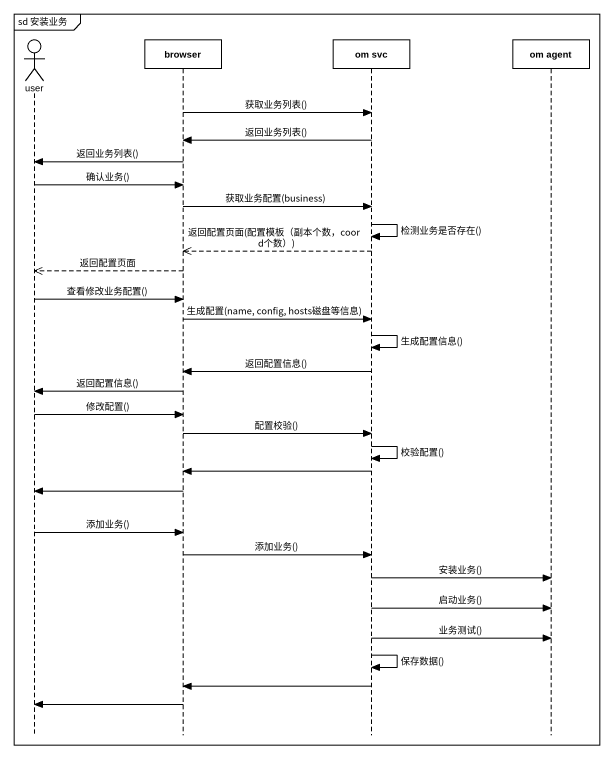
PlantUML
@startuml
mainframe sd 安装业务
hide footbox
actor user
participant browser
participant "om svc" as om_svc
participant "om agent" as om_agent

browser -> om_svc : 获取业务列表()
om_svc -> browser : 返回业务列表()
browser -> user : 返回业务列表()
user -> browser : 确认业务()
browser -> om_svc : 获取业务配置(business)
om_svc -> om_svc : 检测业务是否存在()
om_svc -->> browser : 返回配置页面(配置模板（副本个数，coord个数）)
browser -->> user : 返回配置页面
user -> browser : 查看修改业务配置()
browser -> om_svc : 生成配置(name, config, hosts磁盘等信息)
om_svc -> om_svc : 生成配置信息()
om_svc -> browser : 返回配置信息()
browser -> user : 返回配置信息()
user -> browser : 修改配置()
browser -> om_svc : 配置校验()
om_svc -> om_svc : 校验配置()
om_svc -> browser
browser -> user
user -> browser : 添加业务()
browser -> om_svc : 添加业务()
om_svc -> om_agent : 安装业务()
om_svc -> om_agent : 启动业务()
om_svc -> om_agent : 业务测试()
om_svc -> om_svc : 保存数据()
om_svc -> browser
browser -> user
@enduml
